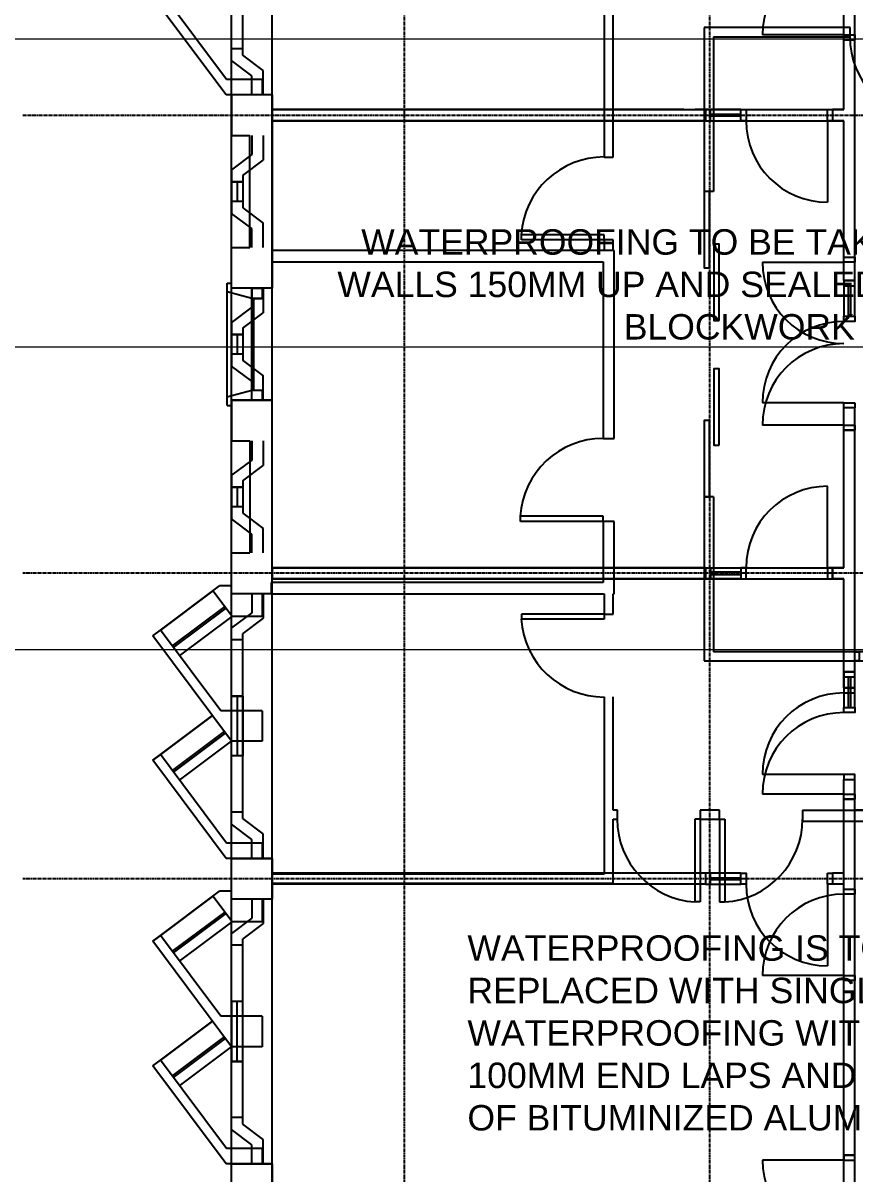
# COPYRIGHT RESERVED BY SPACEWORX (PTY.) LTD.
# Model space of a CAD drawing. Header units: millimetres. Extents: x -27283 to 30143, y -18440 to 22926.
# Drawn here: x -27283 to -19108, y -8124 to 3182 of the extents above; entities that cross this region are included whole.
import ezdxf

# ---------------------------------------------------------------- set-up
doc = ezdxf.new("R2010")
doc.units = ezdxf.units.MM
doc.linetypes.add('PCENTRE', pattern=[50.8, 31.75, -6.35, 6.35, -6.35])
doc.linetypes.add('PCENTRE2', pattern=[28.575, 19.05, -3.175, 3.175, -3.175])
for name, color, linetype in [('11th Floor - Doors Windows and Openings', 7, 'Continuous'), ('11th Floor - Structural Members', 7, 'Continuous'), ('11th Floor - Walls', 7, 'Continuous'), ('Boundaries_and_building_grids', 140, 'PCENTRE2'), ('Lift Motor Room Roof - General', 7, 'Continuous'), ('Roof - Roofs', 7, 'Continuous'), ('Roof - Text and Leaders', 7, 'Continuous'), ('Sixth Floor - Doors Windows and Openings', 7, 'Continuous'), ('Sixth Floor - Structural Members', 7, 'Continuous'), ('Sixth Floor - Walls', 7, 'Continuous'), ('Tenth Floor - Doors Windows and Openings', 7, 'Continuous'), ('Tenth Floor - Structural Members', 7, 'Continuous'), ('Tenth Floor - Walls', 7, 'Continuous')]:
    doc.layers.add(name, color=color, linetype=linetype)
doc.styles.add('Arial1', font='arial.ttf')

msp = doc.modelspace()

# ---------------------------------------------------------------- linework, layer by layer
at = {"layer": '11th Floor - Doors Windows and Openings', "color": 1, "linetype": 'Continuous'}
for p, q in [((-25178, 1623, 37950), (-25178, 1429, 37950)), ((-25178, 123, 37950), (-25178, -71, 37950)), ((-25178, -1377, 37950), (-25178, -1571, 37950)), ((-25178, -3431, 37950), (-25178, -4018, 37950)), ((-25123, -6431, 37950), (-25233, -6431, 37950)), ((-25233, -6431, 37950), (-25233, -7018, 37950)), ((-25178, -7018, 37950), (-25178, -6431, 37950)), ((-25123, -7018, 37950), (-25123, -6431, 37950)), ((-25233, -7018, 37950), (-25123, -7018, 37950))]:
    msp.add_line(p, q, dxfattribs=at)
at = {"layer": '11th Floor - Doors Windows and Openings', "color": 1, "linetype": 'Continuous', "lineweight": -3}
for p, q in [((-20018, 832, 37950), (-19218, 832, 37950)), ((-19218, -768, 37950), (-20018, -768, 37950)), ((-19218, -4199, 37950), (-20018, -4199, 37950)), ((-19218, -7989, 37950), (-20018, -7989, 37950))]:
    msp.add_line(p, q, dxfattribs=at)
at = {"layer": '11th Floor - Doors Windows and Openings', "color": 1, "linetype": 'Continuous', "elevation": 37950}
for points in [[(-25233, 1623), (-25123, 1623), (-25123, 1429), (-25233, 1429)], [(-25233, 123), (-25123, 123), (-25123, -71), (-25233, -71)], [(-25233, -1377), (-25123, -1377), (-25123, -1571), (-25233, -1571)], [(-25233, -3431), (-25123, -3431), (-25123, -4018), (-25233, -4018)]]:
    msp.add_lwpolyline(points, close=True, dxfattribs=at)
at = {"layer": '11th Floor - Doors Windows and Openings', "color": 1, "linetype": 'Continuous', "lineweight": -3, "elevation": 37950}
for points in [[(-19218, 832), (-19218, 882), (-19108, 882), (-19108, 832), (-19218, 832)], [(-19218, -818), (-19218, -768), (-19108, -768), (-19108, -818), (-19218, -818)], [(-19108, -2995), (-19067, -2995), (-19067, -3084), (-19108, -3084), (-19108, -2995)], [(-19218, -3349), (-19218, -3399), (-19108, -3399), (-19108, -3349), (-19218, -3349)], [(-19218, -4199), (-19218, -4249), (-19108, -4249), (-19108, -4199), (-19218, -4199)], [(-19108, -7989), (-19108, -7939), (-19218, -7939), (-19218, -7989), (-19108, -7989)]]:
    msp.add_lwpolyline(points, dxfattribs=at)
at = {"layer": '11th Floor - Doors Windows and Openings', "color": 1, "linetype": 'Continuous', "lineweight": -3}
for centre, start, end in [((-19218, 832, 37950), 180, 270), ((-19218, -768, 37950), 90, 180), ((-19218, -4199, 37950), 90, 180), ((-19218, -7989, 37950), 180, 270)]:
    msp.add_arc(centre, 800, start, end, dxfattribs=at)
at = {"layer": '11th Floor - Structural Members', "color": 5, "linetype": 'Continuous', "elevation": 37950}
for points in [[(-24833, 2476), (-25233, 2476), (-25233, 2076), (-25053, 2076)], [(-24833, 576), (-25233, 576), (-25233, 976), (-25053, 976)], [(-24833, -524), (-25233, -524), (-25233, -924), (-25053, -924)], [(-24833, -2424), (-25233, -2424), (-25233, -2024), (-25053, -2024)], [(-24833, -5424), (-25233, -5424), (-25233, -5024), (-24833, -5024), (-24833, -5424)], [(-24833, -8424), (-25233, -8424), (-25233, -8024), (-24833, -8024), (-24833, -8424)]]:
    msp.add_lwpolyline(points, dxfattribs=at)
at = {"layer": '11th Floor - Structural Members', "color": 5, "linetype": 'Continuous', "lineweight": -3, "elevation": 37950}
for points in [[(-24833, 2476), (-24833, 576)], [(-25053, 976), (-25053, 2076)], [(-24833, -2424), (-24833, -524)], [(-25053, -924), (-25053, -2024)]]:
    msp.add_lwpolyline(points, dxfattribs=at)
at = {"layer": '11th Floor - Walls', "color": 3, "linetype": 'Continuous'}
for p, q in [((-25233, 2812, 37950), (-25233, 4739, 37950)), ((-25123, 2866, 37950), (-25123, 4685, 37950)), ((-25123, 2929, 37950), (-25233, 2929, 37950)), ((-24923, 2716, 37950), (-25123, 2866, 37950)), ((-25033, 2662, 37950), (-25233, 2812, 37950)), ((-24923, 2476, 37950), (-24923, 2716, 37950)), ((-25033, 2476, 37950), (-25033, 2662, 37950)), ((-25033, 2076, 37950), (-25033, 1889, 37950)), ((-24923, 2076, 37950), (-24923, 1835, 37950)), ((-25033, 1889, 37950), (-25233, 1739, 37950)), ((-25123, 1685, 37950), (-24923, 1835, 37950)), ((-25233, 1739, 37950), (-25233, 1312, 37950)), ((-25123, 1623, 37950), (-25233, 1623, 37950)), ((-25123, 1685, 37950), (-25123, 1366, 37950)), ((-25123, 1429, 37950), (-25233, 1429, 37950)), ((-25123, 1366, 37950), (-24923, 1216, 37950)), ((-25033, 1162, 37950), (-25233, 1312, 37950)), ((-25033, 976, 37950), (-25033, 1162, 37950)), ((-24923, 976, 37950), (-24923, 1216, 37950)), ((-25033, 576, 37950), (-25033, 389, 37950)), ((-24923, 576, 37950), (-24923, 335, 37950)), ((-25033, 389, 37950), (-25233, 239, 37950)), ((-25233, 239, 37950), (-25233, -188, 37950)), ((-25123, 185, 37950), (-24923, 335, 37950)), ((-25123, 123, 37950), (-25233, 123, 37950)), ((-25123, 185, 37950), (-25123, -134, 37950)), ((-25123, -71, 37950), (-25233, -71, 37950)), ((-25033, -338, 37950), (-25233, -188, 37950)), ((-25123, -134, 37950), (-24923, -284, 37950)), ((-25033, -524, 37950), (-25033, -338, 37950)), ((-24923, -524, 37950), (-24923, -284, 37950)), ((-25033, -924, 37950), (-25033, -1111, 37950)), ((-24923, -924, 37950), (-24923, -1165, 37950)), ((-25033, -1111, 37950), (-25233, -1261, 37950)), ((-25123, -1315, 37950), (-24923, -1165, 37950)), ((-25233, -1261, 37950), (-25233, -1688, 37950)), ((-25123, -1315, 37950), (-25123, -1634, 37950)), ((-25123, -1377, 37950), (-25233, -1377, 37950)), ((-25123, -1571, 37950), (-25233, -1571, 37950)), ((-25033, -1838, 37950), (-25233, -1688, 37950)), ((-25123, -1634, 37950), (-24923, -1784, 37950)), ((-24923, -2024, 37950), (-24923, -1784, 37950)), ((-25033, -2024, 37950), (-25033, -1838, 37950)), ((-25033, -2424, 37950), (-25033, -2611, 37950)), ((-24923, -2424, 37950), (-24923, -2665, 37950)), ((-25033, -2611, 37950), (-25233, -2761, 37950)), ((-24923, -2665, 37950), (-25123, -2815, 37950)), ((-25233, -4688, 37950), (-25233, -2761, 37950)), ((-25123, -4634, 37950), (-25123, -2815, 37950)), ((-25123, -2877, 37950), (-25233, -2877, 37950)), ((-25123, -3431, 37950), (-25233, -3431, 37950)), ((-25123, -4018, 37950), (-25233, -4018, 37950)), ((-25123, -4571, 37950), (-25233, -4571, 37950)), ((-24923, -4784, 37950), (-25123, -4634, 37950)), ((-25033, -4838, 37950), (-25233, -4688, 37950)), ((-25033, -5024, 37950), (-25033, -4838, 37950)), ((-24923, -5024, 37950), (-24923, -4784, 37950)), ((-25033, -5424, 37950), (-25033, -5611, 37950)), ((-24923, -5424, 37950), (-24923, -5665, 37950)), ((-25033, -5611, 37950), (-25233, -5761, 37950)), ((-25233, -7688, 37950), (-25233, -5761, 37950)), ((-24923, -5665, 37950), (-25123, -5815, 37950)), ((-25123, -5877, 37950), (-25233, -5877, 37950)), ((-25123, -7634, 37950), (-25123, -5815, 37950)), ((-25123, -6431, 37950), (-25233, -6431, 37950)), ((-25123, -7018, 37950), (-25233, -7018, 37950)), ((-25123, -7571, 37950), (-25233, -7571, 37950)), ((-25033, -7838, 37950), (-25233, -7688, 37950)), ((-24923, -7784, 37950), (-25123, -7634, 37950)), ((-24923, -8024, 37950), (-24923, -7784, 37950)), ((-25033, -8024, 37950), (-25033, -7838, 37950))]:
    msp.add_line(p, q, dxfattribs=at)
at = {"layer": '11th Floor - Walls', "color": 2, "linetype": 'Continuous'}
for p, q in [((-19218, 2331, 37950), (-19218, 4711, 37950)), ((-19108, 882, 37950), (-19108, 4601, 37950)), ((-24833, 2331, 37950), (-19218, 2331, 37950)), ((-24833, 2331, 37950), (-24833, 2221, 37950)), ((-24833, 2221, 37950), (-19218, 2221, 37950)), ((-19218, 882, 37950), (-19218, 2221, 37950)), ((-19218, 882, 37950), (-19108, 882, 37950)), ((-19218, -818, 37950), (-19108, -818, 37950)), ((-19218, -2169, 37950), (-19218, -818, 37950)), ((-19108, -3349, 37950), (-19108, -818, 37950)), ((-24833, -2169, 37950), (-19218, -2169, 37950)), ((-24833, -2169, 37950), (-24833, -2279, 37950)), ((-24833, -2279, 37950), (-19218, -2279, 37950)), ((-19218, -3349, 37950), (-19218, -2279, 37950)), ((-19218, -3349, 37950), (-19108, -3349, 37950)), ((-19218, -4249, 37950), (-19108, -4249, 37950)), ((-19218, -7989, 37950), (-19218, -4249, 37950)), ((-19108, -7989, 37950), (-19108, -4249, 37950)), ((-18709, -4549, 37950), (-19108, -4549, 37950)), ((-19218, -7939, 37950), (-19108, -7939, 37950))]:
    msp.add_line(p, q, dxfattribs=at)
at = {"layer": 'Boundaries_and_building_grids', "color": 140, "linetype": 'PCENTRE', "lineweight": -3}
for p, q in [((-23533, -11774), (-23533, 11826)), ((-20533, -11774), (-20533, 11826)), ((-27283, 2276), (25217, 2276)), ((25217, -2224), (-27283, -2224)), ((25217, -5224), (-27283, -5224))]:
    msp.add_line(p, q, dxfattribs=at)
at = {"layer": 'Boundaries_and_building_grids', "color": 4, "linetype": 'Continuous', "lineweight": 0}
for p, direction in [((-33206, 3026), (1, 0)), ((-31538, -2974), (-1, 0))]:
    msp.add_xline(p, direction, dxfattribs=at)
at = {"layer": 'Lift Motor Room Roof - General', "color": 4, "linetype": 'Continuous', "lineweight": 0}
msp.add_xline((0, 0), (1, 0), dxfattribs=at)
at = {"layer": 'Roof - Roofs', "color": 3, "linetype": 'Continuous', "lineweight": -3}
for p, q in [((-25233, -9924, 42250), (-25233, 9976, 42250)), ((-24833, -9524, 42250), (-24833, 9576, 42250))]:
    msp.add_line(p, q, dxfattribs=at)
at = {"layer": 'Sixth Floor - Doors Windows and Openings', "color": 1, "linetype": 'Continuous', "lineweight": -3}
for p, q in [((-21573, 1102, 20700), (-22386, 1102, 20700)), ((-22386, 1051, 20700), (-22386, 1102, 20700)), ((-21573, 1051, 20700), (-22386, 1051, 20700)), ((-21573, 1051, 20700), (-21573, 1102, 20700)), ((-25033, 576, 20700), (-24933, 576, 20700)), ((-25278, -491, 20700), (-25278, 542, 20700)), ((-25033, -424, 20700), (-25033, 476, 20700)), ((-25016, -424, 20700), (-25016, 476, 20700)), ((-24933, -524, 20700), (-25033, -524, 20700)), ((-22396, -1714, 20700), (-22396, -1663, 20700)), ((-21583, -1663, 20700), (-22396, -1663, 20700)), ((-21583, -1714, 20700), (-21583, -1663, 20700)), ((-21583, -1714, 20700), (-22396, -1714, 20700)), ((-25933, -2781, 20700), (-25417, -2395, 20700)), ((-25300, -2551, 20700), (-25816, -2936, 20700)), ((-25804, -2952, 20700), (-25288, -2567, 20700)), ((-25745, -3033, 20700), (-25228, -2647, 20700)), ((-21573, -2624, 20700), (-22386, -2624, 20700)), ((-22386, -2624, 20700), (-22386, -2675, 20700)), ((-21573, -2675, 20700), (-22386, -2675, 20700)), ((-21573, -2624, 20700), (-21573, -2675, 20700)), ((-25933, -4005, 20700), (-25421, -3622, 20700)), ((-25305, -3778, 20700), (-25816, -4161, 20700)), ((-25804, -4177, 20700), (-25293, -3794, 20700)), ((-25744, -4257, 20700), (-25233, -3874, 20700)), ((-20680, -4639, 20700), (-20680, -5452, 20700)), ((-20629, -4639, 20700), (-20680, -4639, 20700)), ((-20629, -4639, 20700), (-20629, -5452, 20700)), ((-20438, -4639, 20700), (-20387, -4639, 20700)), ((-20438, -4639, 20700), (-20438, -5452, 20700)), ((-20387, -4639, 20700), (-20387, -5452, 20700)), ((-25933, -5781, 20700), (-25417, -5395, 20700)), ((-20629, -5452, 20700), (-20680, -5452, 20700)), ((-20438, -5452, 20700), (-20387, -5452, 20700)), ((-25300, -5551, 20700), (-25816, -5936, 20700)), ((-25804, -5952, 20700), (-25288, -5567, 20700)), ((-25745, -6033, 20700), (-25228, -5647, 20700)), ((-25933, -7005, 20700), (-25421, -6622, 20700)), ((-25305, -6778, 20700), (-25816, -7161, 20700)), ((-25804, -7177, 20700), (-25293, -6794, 20700)), ((-25744, -7257, 20700), (-25233, -6874, 20700))]:
    msp.add_line(p, q, dxfattribs=at)
at = {"layer": 'Sixth Floor - Doors Windows and Openings', "color": 1, "linetype": 'Continuous', "lineweight": -3, "elevation": 20700}
for points in [[(-20539, 776), (-20539, 1526), (-20589, 1526), (-20589, 776)], [(-20444, 258), (-20444, 1008), (-20494, 1008), (-20494, 258)], [(-20444, -965), (-20444, -215), (-20494, -215), (-20494, -965)], [(-20539, -1474), (-20539, -724), (-20589, -724), (-20589, -1474)]]:
    msp.add_lwpolyline(points, close=True, dxfattribs=at)
msp.add_lwpolyline([(-25233, -574), (-25233, -524), (-24833, -524), (-24833, 576), (-25233, 576), (-25233, 625)], dxfattribs=at)
at = {"layer": 'Sixth Floor - Doors Windows and Openings', "color": 1, "linetype": 'Continuous', "lineweight": -3}
for centre, start, end in [((-18343, 3046, 20700), 180, 266.4109), ((-21573, 1051, 20700), 90, 176.4109), ((-21583, -1714, 20700), 90, 176.4109), ((-21573, -2624, 20700), 183.5891, 270), ((-20629, -4639, 20700), 180, 266.4109), ((-20438, -4639, 20700), 273.5891, 0)]:
    msp.add_arc(centre, 815, start, end, dxfattribs=at)
at = {"layer": 'Sixth Floor - Structural Members', "color": 5, "linetype": 'Continuous'}
for p, q in [((-24833, 2476, 20700), (-24833, 576, 20700)), ((-25053, 976, 20700), (-25053, 2076, 20700)), ((-24833, -2424, 20700), (-24833, -524, 20700)), ((-25053, -924, 20700), (-25053, -2024, 20700))]:
    msp.add_line(p, q, dxfattribs=at)
at = {"layer": 'Sixth Floor - Structural Members', "color": 5, "linetype": 'Continuous', "elevation": 20700}
for points in [[(-24833, 2476), (-25233, 2476), (-25233, 2076), (-25053, 2076)], [(-24833, 576), (-25233, 576), (-25233, 976), (-25053, 976)], [(-24833, -524), (-25233, -524), (-25233, -924), (-25053, -924)], [(-24833, -2424), (-25233, -2424), (-25233, -2024), (-25053, -2024)], [(-24833, -5424), (-25233, -5424), (-25233, -5024), (-24833, -5024), (-24833, -5424)], [(-24833, -8424), (-25233, -8424), (-25233, -8024), (-24833, -8024), (-24833, -8424)]]:
    msp.add_lwpolyline(points, dxfattribs=at)
at = {"layer": 'Sixth Floor - Walls', "color": 2, "linetype": 'Continuous', "lineweight": -3}
for p, q in [((-21573, 4601, 20700), (-21573, 1864, 20700)), ((-21483, 1864, 20700), (-21483, 4601, 20700)), ((-20589, 3136, 20700), (-20589, 1526, 20700)), ((-19156, 3136, 20700), (-20589, 3136, 20700)), ((-19156, 3046, 20700), (-19156, 3136, 20700)), ((-20499, 3046, 20700), (-20499, 1526, 20700)), ((-20499, 3046, 20700), (-19156, 3046, 20700)), ((-21573, 1864, 20700), (-21483, 1864, 20700)), ((-20499, 1526, 20700), (-20589, 1526, 20700)), ((-21573, 1051, 20700), (-21573, 951, 20700)), ((-21483, 1051, 20700), (-21573, 1051, 20700)), ((-21483, 951, 20700), (-21483, 1051, 20700)), ((-21473, 946, 20700), (-24843, 946, 20700)), ((-21573, 951, 20700), (-21483, 951, 20700)), ((-21473, -901, 20700), (-21473, 946, 20700)), ((-24843, 836, 20700), (-21583, 836, 20700)), ((-21583, 836, 20700), (-21583, -901, 20700)), ((-21583, -901, 20700), (-21473, -901, 20700)), ((-20499, -1474, 20700), (-20589, -1474, 20700)), ((-20589, -1474, 20700), (-20589, -3084, 20700)), ((-20499, -1474, 20700), (-20499, -2994, 20700)), ((-21473, -1714, 20700), (-21583, -1714, 20700)), ((-21583, -1714, 20700), (-21583, -2314, 20700)), ((-21473, -2424, 20700), (-21473, -1714, 20700)), ((-24843, -2314, 20700), (-24843, -2424, 20700)), ((-21583, -2314, 20700), (-24843, -2314, 20700)), ((-24843, -2424, 20700), (-21573, -2424, 20700)), ((-21573, -2424, 20700), (-21573, -2624, 20700)), ((-21483, -2424, 20700), (-21473, -2424, 20700)), ((-21483, -2624, 20700), (-21483, -2424, 20700)), ((-21573, -2624, 20700), (-21483, -2624, 20700)), ((-17743, -2994, 20700), (-20499, -2994, 20700)), ((-20589, -3084, 20700), (-17743, -3084, 20700)), ((-21573, -3437, 20700), (-21573, -5179, 20700)), ((-21483, -4549, 20700), (-21483, -3437, 20700)), ((-21442, -4549, 20700), (-21483, -4549, 20700)), ((-21442, -4639, 20700), (-21442, -4549, 20700)), ((-20629, -4549, 20700), (-20629, -4639, 20700)), ((-20438, -4549, 20700), (-20629, -4549, 20700)), ((-20438, -4639, 20700), (-20438, -4549, 20700)), ((-19625, -4549, 20700), (-17368, -4549, 20700)), ((-19625, -4549, 20700), (-19625, -4659, 20700)), ((-21483, -4639, 20700), (-21442, -4639, 20700)), ((-21483, -5269, 20700), (-21483, -4639, 20700)), ((-20629, -4639, 20700), (-20588, -4639, 20700)), ((-20588, -4639, 20700), (-20438, -4639, 20700)), ((-19625, -4659, 20700), (-17588, -4659, 20700)), ((-21573, -5179, 20700), (-24843, -5179, 20700)), ((-24843, -5269, 20700), (-21483, -5269, 20700))]:
    msp.add_line(p, q, dxfattribs=at)
at = {"layer": 'Sixth Floor - Walls', "color": 3, "linetype": 'Continuous', "lineweight": -3}
for p, q in [((-25288, 2476, 20700), (-26008, 3439, 20700)), ((-25283, 2626, 20700), (-25933, 3495, 20700)), ((-24933, 2626, 20700), (-25283, 2626, 20700)), ((-24933, 2626, 20700), (-25283, 2626, 20700)), ((-24933, 2626, 20700), (-24933, 2476, 20700)), ((-24833, 2476, 20700), (-25288, 2476, 20700)), ((-25278, 542, 20700), (-25278, 625, 20700)), ((-25278, 625, 20700), (-25233, 625, 20700)), ((-25033, 476, 20700), (-25033, 576, 20700)), ((-24933, 576, 20700), (-24933, 476, 20700)), ((-25033, 476, 20700), (-25278, 542, 20700)), ((-24933, 476, 20700), (-25033, 476, 20700)), ((-25016, 476, 20700), (-24933, 476, 20700)), ((-25280, -492, 20700), (-25033, -424, 20700)), ((-25033, -524, 20700), (-25033, -424, 20700)), ((-25033, -424, 20700), (-24933, -424, 20700)), ((-24933, -424, 20700), (-24933, -524, 20700)), ((-25278, -574, 20700), (-25278, -491, 20700)), ((-25278, -574, 20700), (-25233, -574, 20700)), ((-25417, -2395, 20700), (-25352, -2347, 20700)), ((-25233, -2347, 20700), (-25352, -2347, 20700)), ((-25228, -2647, 20700), (-25417, -2395, 20700)), ((-24933, -2424, 20700), (-24933, -2647, 20700)), ((-24933, -2647, 20700), (-25228, -2647, 20700)), ((-26008, -2837, 20700), (-25933, -2781, 20700)), ((-25339, -3574, 20700), (-25933, -2781, 20700)), ((-25233, -3874, 20700), (-26008, -2837, 20700)), ((-24933, -3574, 20700), (-25339, -3574, 20700)), ((-24933, -3574, 20700), (-24933, -3874, 20700)), ((-24933, -3874, 20700), (-25233, -3874, 20700)), ((-26008, -4061, 20700), (-25933, -4005, 20700)), ((-25288, -5024, 20700), (-26008, -4061, 20700)), ((-25283, -4874, 20700), (-25933, -4005, 20700)), ((-24933, -4874, 20700), (-25283, -4874, 20700)), ((-24933, -4874, 20700), (-25283, -4874, 20700)), ((-24933, -4874, 20700), (-24933, -5024, 20700)), ((-24833, -5024, 20700), (-25288, -5024, 20700)), ((-25417, -5395, 20700), (-25352, -5347, 20700)), ((-25228, -5647, 20700), (-25417, -5395, 20700)), ((-25233, -5347, 20700), (-25352, -5347, 20700)), ((-24933, -5424, 20700), (-24933, -5647, 20700)), ((-24933, -5647, 20700), (-25228, -5647, 20700)), ((-26008, -5837, 20700), (-25933, -5781, 20700)), ((-25233, -6874, 20700), (-26008, -5837, 20700)), ((-25339, -6574, 20700), (-25933, -5781, 20700)), ((-24933, -6574, 20700), (-25339, -6574, 20700)), ((-24933, -6574, 20700), (-24933, -6874, 20700)), ((-24933, -6874, 20700), (-25233, -6874, 20700)), ((-26008, -7061, 20700), (-25933, -7005, 20700)), ((-25283, -7874, 20700), (-25933, -7005, 20700)), ((-25288, -8024, 20700), (-26008, -7061, 20700)), ((-24933, -7874, 20700), (-25283, -7874, 20700)), ((-24933, -7874, 20700), (-25283, -7874, 20700)), ((-24933, -7874, 20700), (-24933, -8024, 20700)), ((-24833, -8024, 20700), (-25288, -8024, 20700))]:
    msp.add_line(p, q, dxfattribs=at)
at = {"layer": 'Sixth Floor - Walls', "color": 3, "linetype": 'Continuous', "lineweight": -3, "elevation": 20700}
for points in [[(-24833, 2476), (-24833, 5076), (-25233, 5076), (-25233, 5153)], [(-24833, -5024), (-24833, -2424), (-25233, -2424), (-25233, -2347)], [(-24833, -8024), (-24833, -5424), (-25233, -5424), (-25233, -5347)]]:
    msp.add_lwpolyline(points, dxfattribs=at)
at = {"layer": 'Tenth Floor - Doors Windows and Openings', "color": 3, "linetype": 'Continuous'}
for p, q in [((-25288, 2476, 34500), (-26008, 3439, 34500)), ((-25283, 2626, 34500), (-25933, 3495, 34500)), ((-24933, 2626, 34500), (-25283, 2626, 34500)), ((-24933, 2626, 34500), (-25283, 2626, 34500)), ((-24933, 2626, 34500), (-24933, 2476, 34500)), ((-24833, 2476, 34500), (-25288, 2476, 34500)), ((-25278, 542, 34500), (-25278, 625, 34500)), ((-25278, 625, 34500), (-25233, 625, 34500)), ((-25033, 576, 34500), (-24933, 576, 34500)), ((-25033, 476, 34500), (-25033, 576, 34500)), ((-24933, 576, 34500), (-24933, 476, 34500)), ((-25033, 476, 34500), (-25278, 542, 34500)), ((-24933, 476, 34500), (-25033, 476, 34500)), ((-25016, 476, 34500), (-24933, 476, 34500)), ((-25280, -492, 34500), (-25033, -424, 34500)), ((-25033, -424, 34500), (-24933, -424, 34500)), ((-25033, -524, 34500), (-25033, -424, 34500)), ((-24933, -424, 34500), (-24933, -524, 34500)), ((-25278, -574, 34500), (-25278, -491, 34500)), ((-24933, -524, 34500), (-25033, -524, 34500)), ((-25278, -574, 34500), (-25233, -574, 34500)), ((-25417, -2395, 34500), (-25352, -2347, 34500)), ((-25233, -2347, 34500), (-25352, -2347, 34500)), ((-25228, -2647, 34500), (-25417, -2395, 34500)), ((-24933, -2424, 34500), (-24933, -2647, 34500)), ((-24933, -2647, 34500), (-25228, -2647, 34500)), ((-26008, -2837, 34500), (-25933, -2781, 34500)), ((-25339, -3574, 34500), (-25933, -2781, 34500)), ((-25233, -3874, 34500), (-26008, -2837, 34500)), ((-24933, -3574, 34500), (-25339, -3574, 34500)), ((-24933, -3574, 34500), (-24933, -3874, 34500)), ((-24933, -3874, 34500), (-25233, -3874, 34500)), ((-25933, -4005, 34500), (-26008, -4061, 34500)), ((-25288, -5024, 34500), (-26008, -4061, 34500)), ((-25283, -4874, 34500), (-25933, -4005, 34500)), ((-24933, -4874, 34500), (-25283, -4874, 34500)), ((-24933, -4874, 34500), (-25283, -4874, 34500)), ((-24933, -4874, 34500), (-24933, -5024, 34500)), ((-24833, -5024, 34500), (-25288, -5024, 34500)), ((-25417, -5395, 34500), (-25352, -5347, 34500)), ((-25228, -5647, 34500), (-25417, -5395, 34500)), ((-25233, -5347, 34500), (-25352, -5347, 34500)), ((-24933, -5424, 34500), (-24933, -5647, 34500)), ((-24933, -5647, 34500), (-25228, -5647, 34500)), ((-25233, -6874, 34500), (-26008, -5837, 34500)), ((-25933, -5781, 34500), (-26004, -5833, 34500)), ((-25339, -6574, 34500), (-25933, -5781, 34500)), ((-24933, -6574, 34500), (-25339, -6574, 34500)), ((-24933, -6574, 34500), (-24933, -6874, 34500)), ((-24933, -6874, 34500), (-25233, -6874, 34500)), ((-26008, -7061, 34500), (-25933, -7005, 34500)), ((-25283, -7874, 34500), (-25933, -7005, 34500)), ((-25288, -8024, 34500), (-26008, -7061, 34500)), ((-24933, -7874, 34500), (-25283, -7874, 34500)), ((-24933, -7874, 34500), (-25283, -7874, 34500)), ((-24933, -7874, 34500), (-24933, -8024, 34500)), ((-24833, -8024, 34500), (-25288, -8024, 34500))]:
    msp.add_line(p, q, dxfattribs=at)
at = {"layer": 'Tenth Floor - Doors Windows and Openings', "color": 1, "linetype": 'Continuous', "lineweight": -3}
for p, q in [((-19218, 3066, 34500), (-20018, 3066, 34500)), ((-20228, 2331, 34500), (-20528, 2331, 34500)), ((-20528, 2286, 34500), (-20228, 2286, 34500)), ((-20228, 2266, 34500), (-20528, 2266, 34500)), ((-20528, 2221, 34500), (-20228, 2221, 34500)), ((-19378, 2221, 34500), (-19378, 1421, 34500)), ((-19218, 601, 34500), (-19218, 301, 34500)), ((-19173, 301, 34500), (-19173, 601, 34500)), ((-19153, 601, 34500), (-19153, 301, 34500)), ((-19108, 301, 34500), (-19108, 601, 34500)), ((-19218, -549, 34500), (-20018, -549, 34500)), ((-19378, -2169, 34500), (-19378, -1369, 34500)), ((-20528, -2169, 34500), (-20228, -2169, 34500)), ((-20228, -2214, 34500), (-20528, -2214, 34500)), ((-20528, -2234, 34500), (-20228, -2234, 34500)), ((-20228, -2279, 34500), (-20528, -2279, 34500)), ((-19218, -3242, 34500), (-19218, -3542, 34500)), ((-19173, -3542, 34500), (-19173, -3242, 34500)), ((-19153, -3242, 34500), (-19153, -3542, 34500)), ((-19108, -3542, 34500), (-19108, -3242, 34500)), ((-19218, -4392, 34500), (-20018, -4392, 34500)), ((-20228, -5169, 34500), (-20528, -5169, 34500)), ((-20528, -5214, 34500), (-20228, -5214, 34500)), ((-20228, -5234, 34500), (-20528, -5234, 34500)), ((-20528, -5279, 34500), (-20228, -5279, 34500)), ((-19378, -5279, 34500), (-19378, -6079, 34500)), ((-19218, -6175, 34500), (-20018, -6175, 34500))]:
    msp.add_line(p, q, dxfattribs=at)
at = {"layer": 'Tenth Floor - Doors Windows and Openings', "color": 1, "linetype": 'Continuous'}
for p, q in [((-25278, -491, 34500), (-25278, 542, 34500)), ((-25033, -424, 34500), (-25033, 476, 34500)), ((-25016, -424, 34500), (-25016, 476, 34500)), ((-25417, -2395, 34500), (-25933, -2781, 34500)), ((-25300, -2551, 34500), (-25816, -2936, 34500)), ((-25804, -2952, 34500), (-25288, -2567, 34500)), ((-25745, -3033, 34500), (-25228, -2647, 34500)), ((-25421, -3622, 34500), (-25933, -4005, 34500)), ((-25305, -3778, 34500), (-25816, -4161, 34500)), ((-25804, -4177, 34500), (-25293, -3794, 34500)), ((-25744, -4257, 34500), (-25233, -3874, 34500)), ((-25417, -5395, 34500), (-25933, -5781, 34500)), ((-25300, -5551, 34500), (-25816, -5936, 34500)), ((-25804, -5952, 34500), (-25288, -5567, 34500)), ((-25745, -6033, 34500), (-25228, -5647, 34500)), ((-25421, -6622, 34500), (-25933, -7005, 34500)), ((-25305, -6778, 34500), (-25816, -7161, 34500)), ((-25804, -7177, 34500), (-25293, -6794, 34500)), ((-25744, -7257, 34500), (-25233, -6874, 34500))]:
    msp.add_line(p, q, dxfattribs=at)
at = {"layer": 'Tenth Floor - Doors Windows and Openings', "color": 3, "linetype": 'Continuous', "elevation": 34500}
for points in [[(-24833, 2476), (-24833, 5076), (-25233, 5076), (-25233, 5153)], [(-24833, -5024), (-24833, -2424), (-25233, -2424), (-25233, -2347)], [(-24833, -8024), (-24833, -5424), (-25233, -5424), (-25233, -5347)]]:
    msp.add_lwpolyline(points, dxfattribs=at)
at = {"layer": 'Tenth Floor - Doors Windows and Openings', "color": 1, "linetype": 'Continuous', "lineweight": -3, "elevation": 34500}
for points in [[(-19108, 3066), (-19108, 3016), (-19218, 3016), (-19218, 3066), (-19108, 3066)], [(-20528, 2221), (-20528, 2331), (-20578, 2331), (-20578, 2221), (-20528, 2221)], [(-20228, 2331), (-20178, 2331), (-20178, 2221), (-20228, 2221), (-20228, 2331)], [(-19378, 2331), (-19328, 2331), (-19328, 2221), (-19378, 2221), (-19378, 2331)], [(-19218, 601), (-19108, 601), (-19108, 651), (-19218, 651), (-19218, 601)], [(-19108, 301), (-19108, 251), (-19218, 251), (-19218, 301), (-19108, 301)], [(-19108, -549), (-19108, -599), (-19218, -599), (-19218, -549), (-19108, -549)], [(-20528, -2169), (-20528, -2279), (-20578, -2279), (-20578, -2169), (-20528, -2169)], [(-20228, -2279), (-20178, -2279), (-20178, -2169), (-20228, -2169), (-20228, -2279)], [(-19378, -2279), (-19328, -2279), (-19328, -2169), (-19378, -2169), (-19378, -2279)], [(-19218, -3242), (-19108, -3242), (-19108, -3192), (-19218, -3192), (-19218, -3242)], [(-19108, -3542), (-19108, -3592), (-19218, -3592), (-19218, -3542), (-19108, -3542)], [(-19108, -4392), (-19108, -4442), (-19218, -4442), (-19218, -4392), (-19108, -4392)], [(-20528, -5279), (-20528, -5169), (-20578, -5169), (-20578, -5279), (-20528, -5279)], [(-20228, -5169), (-20178, -5169), (-20178, -5279), (-20228, -5279), (-20228, -5169)], [(-19378, -5169), (-19328, -5169), (-19328, -5279), (-19378, -5279), (-19378, -5169)], [(-19108, -5325), (-19108, -5375), (-19218, -5375), (-19218, -5325), (-19108, -5325)], [(-19108, -6175), (-19108, -6225), (-19218, -6225), (-19218, -6175), (-19108, -6175)]]:
    msp.add_lwpolyline(points, dxfattribs=at)
at = {"layer": 'Tenth Floor - Doors Windows and Openings', "color": 1, "linetype": 'Continuous', "elevation": 34500}
msp.add_lwpolyline([(-25233, -574), (-25233, -524), (-24833, -524), (-24833, 576), (-25233, 576), (-25233, 625)], dxfattribs=at)
at = {"layer": 'Tenth Floor - Doors Windows and Openings', "color": 1, "linetype": 'Continuous', "lineweight": -3}
for centre, start, end in [((-19218, 3066, 34500), 90, 180), ((-19378, 2221, 34500), 180, 270), ((-19218, -549, 34500), 90, 180), ((-19378, -2169, 34500), 90, 180), ((-19218, -4392, 34500), 90, 180), ((-19378, -5279, 34500), 180, 270), ((-19218, -6175, 34500), 90, 180)]:
    msp.add_arc(centre, 800, start, end, dxfattribs=at)
at = {"layer": 'Tenth Floor - Structural Members', "color": 5, "linetype": 'Continuous', "elevation": 34500}
for points in [[(-24833, 2476), (-25233, 2476), (-25233, 2076), (-25053, 2076)], [(-24833, 576), (-25233, 576), (-25233, 976), (-25053, 976)], [(-24833, -524), (-25233, -524), (-25233, -924), (-25053, -924)], [(-24833, -2424), (-25233, -2424), (-25233, -2024), (-25053, -2024)], [(-24833, -5424), (-25233, -5424), (-25233, -5024), (-24833, -5024), (-24833, -5424)], [(-24833, -8424), (-25233, -8424), (-25233, -8024), (-24833, -8024), (-24833, -8424)]]:
    msp.add_lwpolyline(points, dxfattribs=at)
at = {"layer": 'Tenth Floor - Structural Members', "color": 5, "linetype": 'Continuous', "lineweight": -3, "elevation": 34500}
for points in [[(-24833, 2476), (-24833, 576)], [(-25053, 976), (-25053, 2076)], [(-24833, -2424), (-24833, -524)], [(-25053, -924), (-25053, -2024)]]:
    msp.add_lwpolyline(points, dxfattribs=at)
at = {"layer": 'Tenth Floor - Walls', "color": 2, "linetype": 'Continuous', "lineweight": -3}
for p, q in [((-19218, 3016, 34500), (-19108, 3016, 34500)), ((-19218, 2331, 34500), (-19218, 3016, 34500)), ((-19108, 651, 34500), (-19108, 3016, 34500)), ((-20788, 2331, 34500), (-24833, 2331, 34500)), ((-24833, 2221, 34500), (-24833, 2331, 34500)), ((-20788, 2331, 34500), (-20678, 2331, 34500)), ((-20578, 2331, 34500), (-20678, 2331, 34500)), ((-20578, 2331, 34500), (-20578, 2221, 34500)), ((-19218, 2331, 34500), (-19328, 2331, 34500)), ((-19328, 2331, 34500), (-19328, 2221, 34500)), ((-20678, 2221, 34500), (-24833, 2221, 34500)), ((-20578, 2221, 34500), (-20678, 2221, 34500)), ((-19218, 2221, 34500), (-19328, 2221, 34500)), ((-19218, 651, 34500), (-19218, 2221, 34500)), ((-19218, 651, 34500), (-19108, 651, 34500)), ((-19218, -2169, 34500), (-19218, -599, 34500)), ((-19108, -599, 34500), (-19218, -599, 34500)), ((-19108, -3192, 34500), (-19108, -599, 34500)), ((-20578, -2169, 34500), (-24833, -2169, 34500)), ((-24833, -2169, 34500), (-24833, -2279, 34500)), ((-20578, -2169, 34500), (-20578, -2279, 34500)), ((-19218, -2169, 34500), (-19328, -2169, 34500)), ((-19328, -2169, 34500), (-19328, -2279, 34500)), ((-20578, -2279, 34500), (-24833, -2279, 34500)), ((-19218, -2279, 34500), (-19328, -2279, 34500)), ((-19218, -3192, 34500), (-19218, -2279, 34500)), ((-19218, -3192, 34500), (-19108, -3192, 34500)), ((-19218, -4442, 34500), (-19108, -4442, 34500)), ((-19218, -5169, 34500), (-19218, -4442, 34500)), ((-19108, -4549, 34500), (-19108, -4442, 34500)), ((-19108, -4549, 34500), (-17448, -4549, 34500)), ((-19108, -5375, 34500), (-19108, -4659, 34500)), ((-19108, -4659, 34500), (-17448, -4659, 34500)), ((-20578, -5169, 34500), (-24833, -5169, 34500)), ((-24833, -5169, 34500), (-24833, -5279, 34500)), ((-20578, -5169, 34500), (-20578, -5279, 34500)), ((-19328, -5169, 34500), (-19328, -5279, 34500)), ((-19218, -5169, 34500), (-19328, -5169, 34500)), ((-20578, -5279, 34500), (-24833, -5279, 34500)), ((-19218, -5279, 34500), (-19328, -5279, 34500)), ((-19218, -5375, 34500), (-19218, -5279, 34500)), ((-19218, -9623, 34500), (-19218, -6175, 34500)), ((-19108, -9623, 34500), (-19108, -6175, 34500))]:
    msp.add_line(p, q, dxfattribs=at)

# ---------------------------------------------------------------- texts
at = {"layer": 'Roof - Text and Leaders', "color": 2, "linetype": 'Continuous', "char_height": 250, "style": 'Arial1'}
for s, insert, width, attachment_point in [('WATERPROOFING TO BE TAKEN UP ON THE WALLS 150MM UP AND SEALED AGAINST THE BLOCKWORK AND COLUMNS', (-16432, 1156, 42250), 7884.66, 3), ('WATERPROOFING IS TO BE STRIPPED AND REPLACED WITH SINGLE LAYER DERBIGUM SP4 WATERPROOFING WITH 75MM SIDE LAPS AND 100MM END LAPS AND FINISHED WITH TWO COATS OF BITUMINIZED ALUMINUM PAINT', (-22916, -5780, 42250), 9018.88, 1)]:
    msp.add_mtext(s, dxfattribs=dict(at, insert=insert, width=width, attachment_point=attachment_point))

doc.saveas('drawing.dxf')
